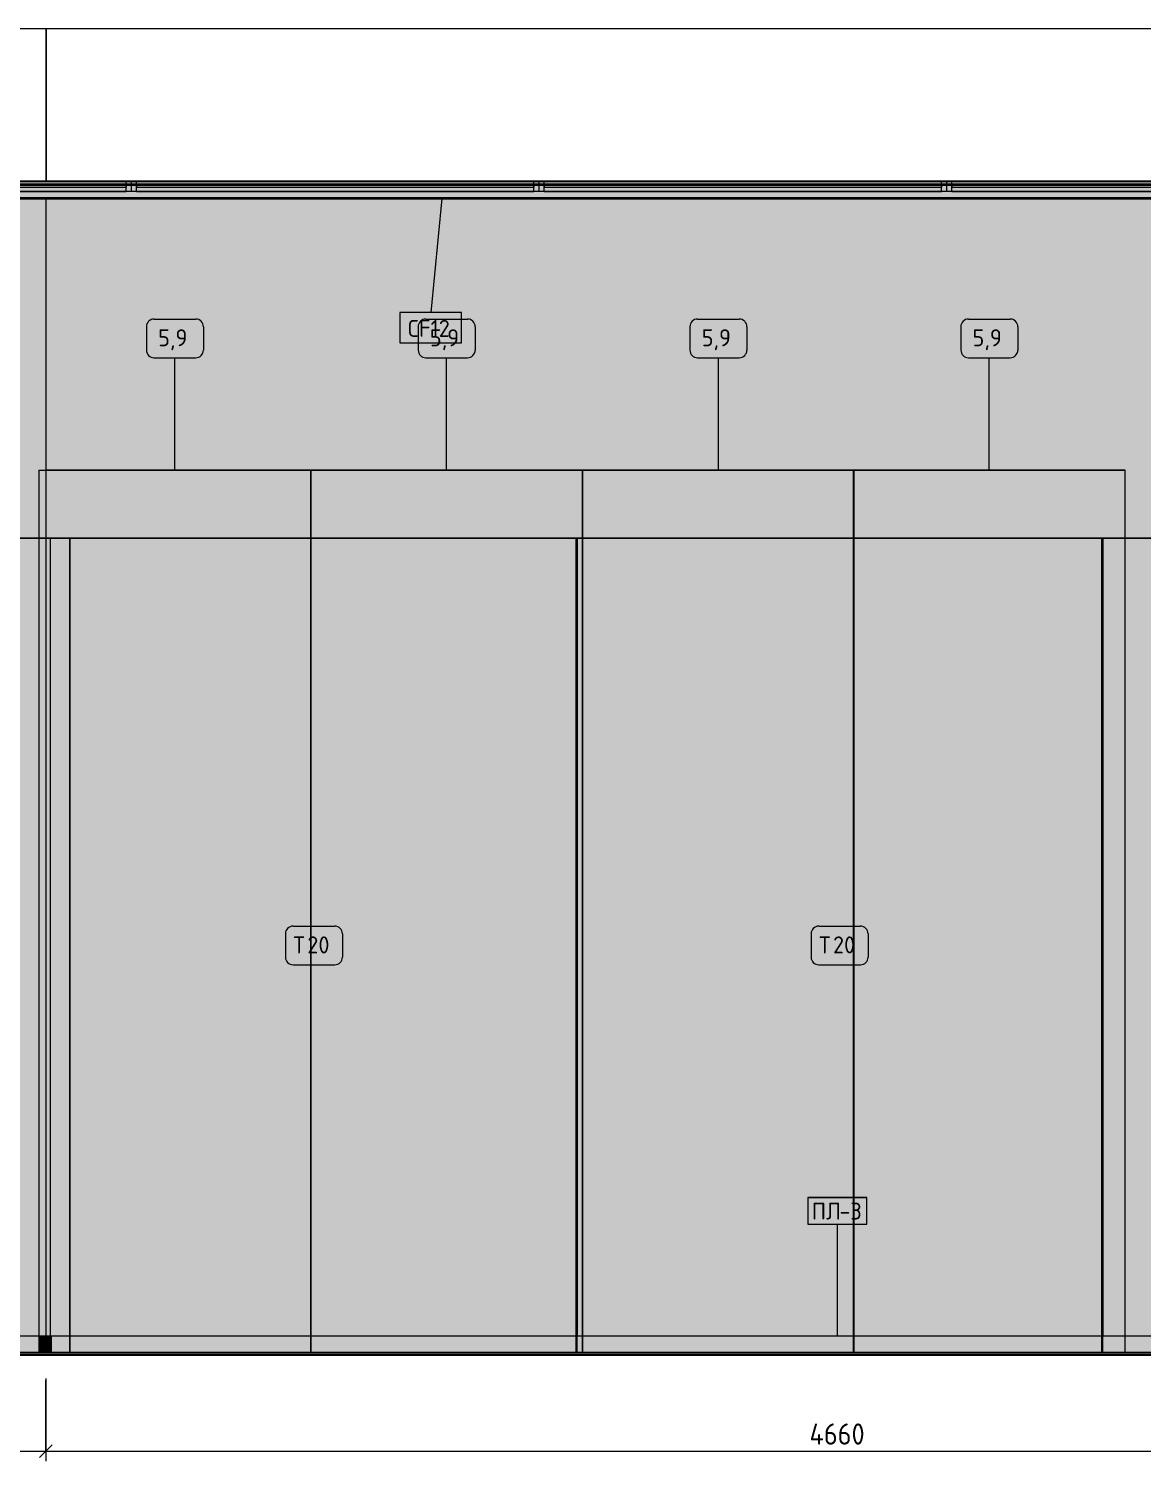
# Model space of a CAD drawing. Header units: millimetres. Extents: x 108302 to 166327, y -1987 to 21700.
# Drawn here: x 136538 to 139816, y 3881 to 8100 of the extents above; entities that cross this region are included whole.
import ezdxf

# ---------------------------------------------------------------- set-up
doc = ezdxf.new("R2010")
doc.units = ezdxf.units.MM
for name, color, linetype, lineweight in [('A-ANNO-DIMS', 7, 'Continuous', 9), ('A-ANNO-DIMS-25', 7, 'Continuous', 9), ('A-CLNG-IDEN', 7, 'Continuous', 9), ('A-FLOR', 7, 'Continuous', 9), ('A-GENM', 7, 'Continuous', 9), ('A-GENM-IDEN', 7, 'Continuous', 9), ('A-WALL-PATT', 7, 'Continuous', 9), ('I-FURN-IDEN', 7, 'Continuous', 9), ('I-WALL', 7, 'Continuous', 9)]:
    doc.layers.add(name, color=color, linetype=linetype, lineweight=lineweight)
for name, color, linetype, lineweight, true_color in [('A-CLNG-1', 7, 'Continuous', 9, 0x787878), ('A-CLNG-FNSH-1', 251, 'Continuous', 30, 0x505050), ('A-CLNG-FNSH-2', 7, 'Continuous', 30, 0x3c3c3c), ('A-FLOR-1', 7, 'Continuous', 9, 0x787878), ('A-FLOR-FNSH-2', 7, 'Continuous', 30, 0x3c3c3c), ('A-FLOR-FNSH-3', 7, 'Continuous', 30, 0x757575), ('I-FURN-13', 7, 'Continuous', 9, 0x9e9e9e), ('I-FURN-15', 7, 'Continuous', 9, 0xd1d1d1), ('I-FURN-16', 7, 'Continuous', 9, 0x9a9a9a), ('I-FURN-17', 7, 'Continuous', 9, 0xb8b8b8), ('I-FURN-18', 7, 'Continuous', 9, 0xdddddd), ('I-FURN-19', 7, 'Continuous', 9, 0xe6e6e6), ('I-FURN-2', 7, 'Continuous', 9, 0xacacac), ('I-FURN-20', 7, 'Continuous', 9, 0x949494), ('I-FURN-21', 7, 'Continuous', 9, 0xbababa), ('I-FURN-22', 7, 'Continuous', 9, 0xc3c3c3), ('I-FURN-23', 7, 'Continuous', 9, 0x8d8d8d), ('I-FURN-24', 7, 'Continuous', 9, 0xd3d3d3), ('I-FURN-25', 7, 'Continuous', 9, 0x9f9f9f), ('I-FURN-26', 7, 'Continuous', 9, 0xa6a6a6), ('I-FURN-4', 7, 'Continuous', 9, 0xc0c0c0)]:
    doc.layers.add(name, color=color, linetype=linetype, lineweight=lineweight, true_color=true_color)
doc.layers.add('I-FURN-14', color=7, linetype='Continuous', lineweight=9, true_color=0xfbfbfb, transparency=0.7)
doc.layers.add('I-FURN-3', color=7, linetype='Continuous', lineweight=9, true_color=0x7f7f7f, transparency=0.7)
doc.styles.add('GOST Common_2', font='GOST_Common.ttf', dxfattribs={"height": 50})
doc.styles.add('ISOCPEUR_1', font='isocpeur.ttf', dxfattribs={"width": 0.9, "height": 62.5})
doc.dimstyles.new('ISO-2_5_0_9К_БОЛЬШОЙ_1', dxfattribs={"dimscale": 304.8, "dimtxt": 62.248823, "dimasz": 0.123031, "dimexe": 0.098425, "dimexo": 0.246063, "dimgap": 0, "dimtad": 1, "dimdec": 0, "dimrnd": 10, "dimzin": 0, "dimdsep": 46, "dimtxsty": 'ISOCPEUR_1', "dimblk1": 'OBLIQUE', "dimblk2": 'OBLIQUE', "dimsah": 1, "dimcen": 0.09, "dimdle": 0.098425, "dimazin": 0, "dimtfac": 1, "dimtdec": 4, "dimtix": 1, "dimtmove": 0, "dimatfit": 3, "dimfxl": 1, "dimtvp": 1, "dimtolj": 1, "dimtzin": 0, "dimarcsym": 2})

# ---------------------------------------------------------------- blocks, each defined once
blk = doc.blocks.new('Плинтус - Плинтус темный _ст_школа_-32859004-Развертка 2_47-2')
at = {"layer": 'A-GENM'}
for p, q in [((-19136, 4250), (-18600, 4250)), ((-19136, 4250), (-19136, 4200)), ((-18600, 4250), (-18564, 4250)), ((-18564, 4200), (-18564, 4250)), ((-18600, 4200), (-19136, 4200)), ((-18564, 4200), (-18600, 4200))]:
    blk.add_line(p, q, dxfattribs=at)
blk = doc.blocks.new('Плинтус - Плинтус темный _ст_школа_-33448703-Развертка 2_47-2')
at = {"layer": 'A-GENM'}
blk.add_line((-18564, 4250), (-18564, 4200), dxfattribs=at)
blk = doc.blocks.new('Плинтус - Плинтус темный _ст_школа_-32862310-Развертка 2_47-2')
at = {"layer": 'A-GENM'}
for p, q in [((-18564, 4250), (-18509, 4250)), ((-18509, 4250), (-17018.4, 4250)), ((-17018.4, 4250), (-17015.8, 4250)), ((-17015.8, 4250), (-16202.6, 4250)), ((-16202.6, 4250), (-16200, 4250)), ((-16200, 4250), (-15471, 4250)), ((-15471, 4250), (-15468.4, 4250)), ((-15468.4, 4250), (-15402.6, 4250)), ((-15402.6, 4250), (-14726.3, 4250)), ((-14726.3, 4250), (-14026.3, 4250)), ((-14026.3, 4250), (-13991, 4250)), ((-13991, 4250), (-13936, 4250)), ((-18509, 4200), (-18564, 4200)), ((-18497.9, 4200), (-18509, 4200)), ((-17018.4, 4200), (-18497.9, 4200)), ((-17015.8, 4200), (-17018.4, 4200)), ((-16202.6, 4200), (-17015.8, 4200)), ((-16200, 4200), (-16202.6, 4200)), ((-15471, 4200), (-16200, 4200)), ((-15468.4, 4200), (-15471, 4200)), ((-15402.6, 4200), (-15468.4, 4200)), ((-15380.9, 4200), (-15402.6, 4200)), ((-14726.3, 4200), (-15380.9, 4200)), ((-14026.3, 4200), (-14726.3, 4200)), ((-13991, 4200), (-14026.3, 4200)), ((-13936, 4200), (-13991, 4200))]:
    blk.add_line(p, q, dxfattribs=at)
blk = doc.blocks.new('Мат в спортивном зале - Т20-31224349-Развертка 2_47-2')
at = {"layer": 'I-FURN-3'}
for points in [[(-15471, 4250), (-15468.4, 4250), (-15468.4, 6600), (-15471, 6600), (-15471, 4255.6)], [(-15402.6, 4250), (-15402.6, 6600), (-15468.4, 6600), (-15468.4, 4250), (-15436.5, 4250)], [(-15468.4, 4200), (-15468.4, 4250), (-15471, 4250), (-15471, 4200)], [(-15468.4, 4200), (-15402.6, 4200), (-15402.6, 4250), (-15468.4, 4250)]]:
    blk.add_hatch(color=256, dxfattribs=at).paths.add_polyline_path(points)
h = blk.add_hatch(color=256, dxfattribs=at)
h.paths.add_polyline_path([(-15402.6, 4250), (-14726.3, 4250), (-14726.3, 4800), (-14026.3, 4800), (-14026.3, 4250), (-13991, 4250), (-13991, 6600), (-15402.6, 6600), (-15402.6, 4255.6)])
h.paths.add_polyline_path([(-14386.8, 5959), (-14452.3, 5959), (-14452.3, 6041), (-14370.3, 6041), (-14370.3, 5959), (-14378.9, 5959)])
h.paths.add_polyline_path([(-14411.3, 5981), (-14406.4, 5981.6), (-14401.8, 5983.5), (-14397.9, 5986.6), (-14394.9, 5990.5), (-14393, 5995.1), (-14392.3, 6000), (-14393, 6004.9), (-14395.4, 6010.2), (-14397.9, 6013.4), (-14401.8, 6016.5), (-14406.8, 6018.4), (-14411.3, 6019), (-14416.3, 6018.4), (-14420.8, 6016.5), (-14424.8, 6013.4), (-14427.8, 6009.5), (-14429.7, 6004.9), (-14430.3, 6000), (-14429.6, 5995), (-14427.8, 5990.5), (-14424.8, 5986.6), (-14420.8, 5983.5), (-14416.3, 5981.6)])
h = blk.add_hatch(color=256, dxfattribs=at)
h.paths.add_polyline_path([(-14726.3, 4250), (-14026.3, 4250), (-14026.3, 4800), (-14726.3, 4800), (-14726.3, 4316.7)])
h.paths.add_polyline_path([(-13988.5, 4250), (-13921, 4250), (-13921, 6600), (-13991, 6600), (-13991, 4250)])
h = blk.add_hatch(color=256, dxfattribs=at)
h.paths.add_polyline_path([(-14452.3, 5959), (-14370.3, 5959), (-14370.3, 6041), (-14452.3, 6041), (-14452.3, 5964.4)])
h.paths.add_polyline_path([(-14411.3, 5981), (-14416.3, 5981.6), (-14420.8, 5983.5), (-14424.8, 5986.6), (-14427.8, 5990.5), (-14429.7, 5995.1), (-14430.3, 6000), (-14429.7, 6004.9), (-14427.2, 6010.2), (-14424.8, 6013.4), (-14420.8, 6016.5), (-14416.3, 6018.4), (-14411.3, 6019), (-14406.4, 6018.4), (-14401.8, 6016.5), (-14397.9, 6013.4), (-14394.9, 6009.5), (-14393, 6004.9), (-14392.3, 6000), (-14393, 5995), (-14394.9, 5990.5), (-14397.9, 5986.6), (-14401.8, 5983.5), (-14406.4, 5981.6)])
h = blk.add_hatch(color=256, dxfattribs=at)
h.paths.add_polyline_path([(-15269.5, 4200), (-14726.3, 4200), (-14726.3, 4250), (-15402.6, 4250), (-15402.6, 4200), (-15297.4, 4200)])
h.paths.add_polyline_path([(-13991, 4200), (-13991, 4250), (-14026.3, 4250), (-14026.3, 4200)])
h = blk.add_hatch(color=256, dxfattribs=at)
h.paths.add_polyline_path([(-14045, 4200), (-14026.3, 4200), (-14026.3, 4250), (-14726.3, 4250), (-14726.3, 4200), (-14267.6, 4200)])
h.paths.add_polyline_path([(-13936, 4200), (-13936, 4250), (-13991, 4250), (-13991, 4200)])
at = {"layer": 'I-FURN-13'}
for p, q in [((-13921, 6600), (-13991, 6600)), ((-14026.3, 4200), (-14726.3, 4200)), ((-13936, 4200), (-13991, 4200))]:
    blk.add_line(p, q, dxfattribs=at)
at = {"layer": 'I-FURN-15'}
for p, q in [((-15471, 6600), (-15402.6, 6600)), ((-15471, 4200), (-15471, 6600)), ((-15380.9, 4200), (-15402.6, 4200))]:
    blk.add_line(p, q, dxfattribs=at)
at = {"layer": 'I-FURN-18'}
blk.add_line((-15402.6, 4200), (-15471, 4200), dxfattribs=at)
at = {"layer": 'I-FURN-2'}
for p, q in [((-13991, 6600), (-15402.6, 6600)), ((-13991, 6600), (-13921, 6600)), ((-14726.3, 4200), (-14935.6, 4200)), ((-13991, 4200), (-14026.3, 4200))]:
    blk.add_line(p, q, dxfattribs=at)
at = {"layer": 'I-FURN-20'}
blk.add_line((-13921, 4250), (-13921, 6600), dxfattribs=at)
at = {"layer": 'I-FURN-21'}
for p in [(-15468.4, 6600), (-15471, 4250)]:
    blk.add_line(p, (-15471, 6600), dxfattribs=at)
at = {"layer": 'I-FURN-22'}
blk.add_line((-15402.6, 6600), (-15468.4, 6600), dxfattribs=at)
at = {"layer": 'I-FURN-23'}
blk.add_line((-13921, 6600), (-13921, 4250), dxfattribs=at)
at = {"layer": 'I-FURN-4'}
blk.add_line((-15402.6, 6600), (-13991, 6600), dxfattribs=at)
blk = doc.blocks.new('Мат в спортивном зале - Т20-V27-Развертка 2_47-2')
at = {"layer": 'I-FURN-3'}
for points in [[(-17018.4, 4250), (-17015.8, 4250), (-17015.8, 6600), (-17018.4, 6600), (-17018.4, 4776)], [(-16202.6, 4250), (-16200, 4250), (-16200, 6600), (-16202.6, 6600), (-16202.6, 4682.8)], [(-17015.8, 4200), (-17015.8, 4250), (-17018.4, 4250), (-17018.4, 4200)], [(-16200, 4200), (-16200, 4250), (-16202.6, 4250), (-16202.6, 4200)]]:
    blk.add_hatch(color=256, dxfattribs=at).paths.add_polyline_path(points)
h = blk.add_hatch(color=256, dxfattribs=at)
h.paths.add_polyline_path([(-17015.8, 4250), (-16202.6, 4250), (-16202.6, 6600), (-17015.8, 6600), (-17015.8, 4776.8)])
h.paths.add_polyline_path([(-16200, 4250), (-15471, 4250), (-15471, 6600), (-16200, 6600), (-16200, 4682.8)])
h = blk.add_hatch(color=256, dxfattribs=at)
h.paths.add_polyline_path([(-15492.2, 4200), (-15471, 4200), (-15471, 4250), (-16200, 4250), (-16200, 4200), (-15603.5, 4200)])
h.paths.add_polyline_path([(-17000, 4200), (-16202.6, 4200), (-16202.6, 4250), (-17015.8, 4250), (-17015.8, 4200)])
at = {"layer": 'I-FURN-15'}
for p, q in [((-17018.4, 6600), (-16202.6, 6600)), ((-17018.4, 4200), (-17018.4, 6600)), ((-16200, 6600), (-15468.4, 6600)), ((-15468.4, 4200), (-15468.4, 6600))]:
    blk.add_line(p, q, dxfattribs=at)
at = {"layer": 'I-FURN-18'}
for p, q in [((-16202.6, 6600), (-16200, 6600)), ((-16202.6, 4200), (-17018.4, 4200)), ((-15468.4, 4200), (-16200, 4200))]:
    blk.add_line(p, q, dxfattribs=at)
at = {"layer": 'I-FURN-19'}
blk.add_line((-16200, 4200), (-16202.6, 4200), dxfattribs=at)
at = {"layer": 'I-FURN-21'}
for p, q in [((-17015.8, 6600), (-17018.4, 6600)), ((-17018.4, 4250), (-17018.4, 6600)), ((-15468.4, 6600), (-15471, 6600)), ((-15468.4, 6600), (-15468.4, 4250))]:
    blk.add_line(p, q, dxfattribs=at)
at = {"layer": 'I-FURN-22'}
for p, q in [((-16202.6, 6600), (-17015.8, 6600)), ((-15471, 6600), (-16200, 6600))]:
    blk.add_line(p, q, dxfattribs=at)
at = {"layer": 'I-FURN-24'}
blk.add_line((-16200, 6600), (-16202.6, 6600), dxfattribs=at)
blk = doc.blocks.new('Мат в спортивном зале - Т20-V28-Развертка 2_47-2')
at = {"layer": 'I-FURN-3'}
for points in [[(-18565.8, 4250), (-18509, 4250), (-18509, 6600), (-18565.8, 6600), (-18565.8, 4284)], [(-18509, 4250), (-17018.4, 4250), (-17018.4, 6600), (-18509, 6600), (-18509, 4263.1)], [(-18509, 4200), (-18509, 4250), (-18564, 4250), (-18564, 4200)], [(-17162.1, 4200), (-17018.4, 4200), (-17018.4, 4250), (-18509, 4250), (-18509, 4200), (-17800, 4200)]]:
    blk.add_hatch(color=256, dxfattribs=at).paths.add_polyline_path(points)
at = {"layer": 'I-FURN-15'}
for p in [(-18509, 6600), (-17015.8, 4200)]:
    blk.add_line(p, (-17015.8, 6600), dxfattribs=at)
at = {"layer": 'I-FURN-16'}
blk.add_line((-18509, 4200), (-18564, 4200), dxfattribs=at)
at = {"layer": 'I-FURN-17'}
blk.add_line((-18497.9, 4200), (-18509, 4200), dxfattribs=at)
at = {"layer": 'I-FURN-18'}
blk.add_line((-17015.8, 4200), (-18497.9, 4200), dxfattribs=at)
at = {"layer": 'I-FURN-21'}
for q in [(-17018.4, 6600), (-17015.8, 4250)]:
    blk.add_line((-17015.8, 6600), q, dxfattribs=at)
at = {"layer": 'I-FURN-22'}
blk.add_line((-17018.4, 6600), (-18509, 6600), dxfattribs=at)
at = {"layer": 'I-FURN-25'}
for p in [(-18509, 6600), (-18565.8, 4250)]:
    blk.add_line(p, (-18565.8, 6600), dxfattribs=at)
at = {"layer": 'I-FURN-26'}
for p, q in [((-18565.8, 6600), (-18509, 6600)), ((-18565.8, 4250), (-18565.8, 6600))]:
    blk.add_line(p, q, dxfattribs=at)
blk = doc.blocks.new('Мат в спортивном зале - Т22-31224358-Развертка 2_47-2')
at = {"layer": 'I-FURN-3'}
blk.add_hatch(color=256, dxfattribs=at).paths.add_polyline_path([(-18565.8, 4250), (-18565.8, 6600), (-18579, 6600), (-18579, 4250)])
at = {"layer": 'I-FURN-16'}
blk.add_line((-18564, 4200), (-18509, 4200), dxfattribs=at)
at = {"layer": 'I-FURN-17'}
for p, q in [((-18579, 6600), (-18509, 6600)), ((-18579, 4250), (-18579, 6600)), ((-18509, 4200), (-18509, 6600))]:
    blk.add_line(p, q, dxfattribs=at)
at = {"layer": 'I-FURN-26'}
for p, q in [((-18509, 6600), (-18579, 6600)), ((-18509, 4200), (-18509, 6600)), ((-18509, 4200), (-18564, 4200))]:
    blk.add_line(p, q, dxfattribs=at)
blk = doc.blocks.new('Мат в спортивном зале - Т21-31224356-Развертка 2_47-2')
at = {"layer": 'I-FURN-3'}
for points in [[(-19115.5, 4250), (-18600, 4250), (-18600, 6600), (-19121, 6600), (-19121, 4250), (-19120, 4250)], [(-18579, 4250), (-18579, 6600), (-18600, 6600), (-18600, 4250), (-18579.4, 4250)], [(-18943.2, 4200), (-18600, 4200), (-18600, 4250), (-19136, 4250), (-19136, 4200), (-19100, 4200)], [(-18565.8, 4200), (-18564, 4200), (-18564, 4250), (-18600, 4250), (-18600, 4200), (-18579, 4200)]]:
    blk.add_hatch(color=256, dxfattribs=at).paths.add_polyline_path(points)
at = {"layer": 'I-FURN-13'}
for p in [(-19121, 6600), (-19189, 4200)]:
    blk.add_line(p, (-19189, 6600), dxfattribs=at)
at = {"layer": 'I-FURN-15'}
for p, q in [((-18600, 6600), (-18509, 6600)), ((-18509, 4200), (-18509, 6600)), ((-18600, 4200), (-18720.6, 4200))]:
    blk.add_line(p, q, dxfattribs=at)
at = {"layer": 'I-FURN-16'}
blk.add_line((-18564, 4200), (-18509, 4200), dxfattribs=at)
at = {"layer": 'I-FURN-17'}
blk.add_line((-18579, 6600), (-18600, 6600), dxfattribs=at)
at = {"layer": 'I-FURN-18'}
blk.add_line((-18509, 4200), (-18600, 4200), dxfattribs=at)
at = {"layer": 'I-FURN-2'}
blk.add_line((-18600, 6600), (-19121, 6600), dxfattribs=at)
at = {"layer": 'I-FURN-20'}
blk.add_line((-19189, 4200), (-19136, 4200), dxfattribs=at)
at = {"layer": 'I-FURN-26'}
for q in [(-18579, 6600), (-18509, 4200)]:
    blk.add_line((-18509, 6600), q, dxfattribs=at)
at = {"layer": 'I-FURN-4'}
for p, q in [((-19189, 6600), (-18600, 6600)), ((-19189, 4200), (-19189, 6600))]:
    blk.add_line(p, q, dxfattribs=at)
blk = doc.blocks.new('Панель потолочная - Панель потолочная_ 1200х600-33054558-Развертка 2_47-2')
at = {"layer": 'I-FURN-3'}
h = blk.add_hatch(color=256, dxfattribs=at)
h.paths.add_polyline_path([(-15928, 7620), (-14728, 7620), (-14728, 7650), (-15928, 7650), (-15928, 7627.5)])
h.paths.add_polyline_path([(-15840.1, 7633.3), (-15913, 7633.4), (-15913, 7638.3), (-14743, 7638.3), (-14743, 7633.3), (-15826.2, 7633.3)])
for points in [[(-15325.2, 7635.8), (-14743, 7635.8), (-14743, 7638.3), (-15913, 7638.3), (-15913, 7635.8), (-15339.1, 7635.8)], [(-15913, 7633.3), (-14743, 7633.7), (-14743, 7635.8), (-15913, 7635.8), (-15913, 7633.4)]]:
    blk.add_hatch(color=256, dxfattribs=at).paths.add_polyline_path(points)
at = {"layer": 'I-FURN-13'}
for p, q in [((-14743, 7638.3), (-15913, 7638.3)), ((-15913, 7635.8), (-15913, 7638.3)), ((-15913, 7638.3), (-15913, 7635.8)), ((-14743, 7638.3), (-14743, 7635.8)), ((-14743, 7635.8), (-14743, 7638.3)), ((-15913, 7633.3), (-15913, 7635.8)), ((-15913, 7635.8), (-15913, 7633.3)), ((-15913, 7633.3), (-14743, 7633.3)), ((-14743, 7635.8), (-14743, 7633.3)), ((-14743, 7633.3), (-14743, 7635.8))]:
    blk.add_line(p, q, dxfattribs=at)
at = {"layer": 'I-FURN-2'}
for p, q in [((-14743, 7650), (-15913, 7650)), ((-15913, 7620), (-15913, 7650)), ((-14743, 7638.3), (-15913, 7638.3)), ((-15913, 7637.6), (-15913, 7638.3)), ((-15913, 7635.8), (-15913, 7637.6)), ((-14743, 7620), (-14743, 7650)), ((-14743, 7638.3), (-14743, 7635.8)), ((-15913, 7633.3), (-15913, 7635.8)), ((-15913, 7633.3), (-14743, 7633.3)), ((-15913, 7620), (-14743, 7620)), ((-14743, 7635.8), (-14743, 7634.1)), ((-14743, 7634.1), (-14743, 7633.3))]:
    blk.add_line(p, q, dxfattribs=at)
at = {"layer": 'I-FURN-20'}
for p, q in [((-15913, 7638.3), (-15913, 7638.3)), ((-15913, 7638.3), (-15913, 7638)), ((-15913, 7638), (-15913, 7637.6)), ((-15913, 7637.6), (-15913, 7637.1)), ((-15913, 7637.1), (-15913, 7635.8)), ((-14743, 7638), (-14743, 7638.3)), ((-14743, 7638.3), (-14743, 7638.3)), ((-14743, 7635.8), (-14743, 7638)), ((-15913, 7635.8), (-15913, 7635.2)), ((-15913, 7635.2), (-15913, 7633.3)), ((-14743, 7635.2), (-14743, 7635.8)), ((-14743, 7634.6), (-14743, 7635.2)), ((-14743, 7634.1), (-14743, 7634.6)), ((-14743, 7633.7), (-14743, 7634.1)), ((-14743, 7633.3), (-14743, 7633.7))]:
    blk.add_line(p, q, dxfattribs=at)
at = {"layer": 'I-FURN-4'}
for p, q in [((-15928, 7650), (-14728, 7650)), ((-15928, 7620), (-15928, 7650)), ((-14728, 7620), (-14728, 7650)), ((-14728, 7620), (-15928, 7620))]:
    blk.add_line(p, q, dxfattribs=at)
blk = doc.blocks.new('Панель потолочная - Панель потолочная_ 1200х600-V30-Развертка 2_47-2')
at = {"layer": 'I-FURN-3'}
h = blk.add_hatch(color=256, dxfattribs=at)
h.paths.add_polyline_path([(-17128, 7620), (-15928, 7620), (-15928, 7650), (-17128, 7650), (-17128, 7627.5)])
h.paths.add_polyline_path([(-16090.6, 7633.3), (-17113, 7633.4), (-17113, 7638.3), (-15943, 7638.3), (-15943, 7633.3), (-16076.6, 7633.3)])
for points in [[(-16521.9, 7635.8), (-15943, 7635.8), (-15943, 7638.3), (-17113, 7638.3), (-17113, 7635.8), (-16535.9, 7635.8)], [(-16521.9, 7633.3), (-15943, 7633.4), (-15943, 7635.8), (-17113, 7635.8), (-17113, 7633.3), (-16535.9, 7633.3)]]:
    blk.add_hatch(color=256, dxfattribs=at).paths.add_polyline_path(points)
at = {"layer": 'I-FURN-13'}
for p, q in [((-15943, 7638.3), (-17113, 7638.3)), ((-17113, 7635.8), (-17113, 7638.3)), ((-17113, 7638.3), (-17113, 7635.8)), ((-15943, 7638.3), (-15943, 7635.8)), ((-15943, 7635.8), (-15943, 7638.3)), ((-17113, 7633.3), (-17113, 7635.8)), ((-17113, 7635.8), (-17113, 7633.3)), ((-17113, 7633.3), (-15943, 7633.3)), ((-15943, 7635.8), (-15943, 7633.3)), ((-15943, 7633.3), (-15943, 7635.8))]:
    blk.add_line(p, q, dxfattribs=at)
at = {"layer": 'I-FURN-2'}
for p, q in [((-15943, 7650), (-17113, 7650)), ((-17113, 7620), (-17113, 7650)), ((-15943, 7638.3), (-17113, 7638.3)), ((-17113, 7635.8), (-17113, 7638.3)), ((-15943, 7620), (-15943, 7650)), ((-15943, 7638.3), (-15943, 7637.6)), ((-15943, 7637.6), (-15943, 7636.5)), ((-17113, 7635.2), (-17113, 7635.8)), ((-17113, 7633.3), (-17113, 7635.2)), ((-17113, 7633.3), (-15943, 7633.3)), ((-17113, 7620), (-15943, 7620)), ((-15943, 7636.5), (-15943, 7635.8)), ((-15943, 7635.8), (-15943, 7633.3))]:
    blk.add_line(p, q, dxfattribs=at)
at = {"layer": 'I-FURN-20'}
for p, q in [((-17113, 7638.3), (-17113, 7635.8)), ((-15943, 7638), (-15943, 7638.3)), ((-15943, 7638.3), (-15943, 7638.3)), ((-15943, 7637.6), (-15943, 7638)), ((-15943, 7637.1), (-15943, 7637.6)), ((-15943, 7635.8), (-15943, 7637.1)), ((-17113, 7635.8), (-17113, 7633.3)), ((-15943, 7635.2), (-15943, 7635.8)), ((-15943, 7634.6), (-15943, 7635.2)), ((-15943, 7634.1), (-15943, 7634.6)), ((-15943, 7633.7), (-15943, 7634.1)), ((-15943, 7633.4), (-15943, 7633.7)), ((-15943, 7633.3), (-15943, 7633.4))]:
    blk.add_line(p, q, dxfattribs=at)
at = {"layer": 'I-FURN-4'}
for p, q in [((-17128, 7650), (-15928, 7650)), ((-17128, 7620), (-17128, 7650)), ((-15928, 7620), (-15928, 7650)), ((-15928, 7620), (-17128, 7620))]:
    blk.add_line(p, q, dxfattribs=at)
blk = doc.blocks.new('Панель потолочная - Панель потолочная_ 1200х600-V31-Развертка 2_47-2')
at = {"layer": 'I-FURN-3'}
h = blk.add_hatch(color=256, dxfattribs=at)
h.paths.add_polyline_path([(-17718.7, 7620), (-17128, 7620), (-17128, 7650), (-18328, 7650), (-18328, 7620), (-17746.5, 7620)])
h.paths.add_polyline_path([(-18233.6, 7633.3), (-18313, 7633.4), (-18313, 7638.3), (-17143, 7638.3), (-17143, 7633.3), (-18219.6, 7633.3)])
for points in [[(-17732.6, 7635.8), (-17143, 7635.8), (-17143, 7638.3), (-18313, 7638), (-18313, 7635.8), (-17746.5, 7635.8)], [(-17732.6, 7633.3), (-17143, 7633.4), (-17143, 7635.8), (-18313, 7635.8), (-18313, 7633.3), (-17746.5, 7633.3)]]:
    blk.add_hatch(color=256, dxfattribs=at).paths.add_polyline_path(points)
at = {"layer": 'I-FURN-13'}
for p, q in [((-17143, 7638.3), (-18313, 7638.3)), ((-18313, 7635.8), (-18313, 7638.3)), ((-18313, 7638.3), (-18313, 7636.5)), ((-17143, 7638.3), (-17143, 7635.8)), ((-17143, 7635.8), (-17143, 7638.3)), ((-18313, 7636.5), (-18313, 7635.8)), ((-18313, 7633.4), (-18313, 7635.8)), ((-18313, 7635.8), (-18313, 7633.4)), ((-18313, 7633.3), (-18313, 7633.4)), ((-18313, 7633.4), (-18313, 7633.3)), ((-18313, 7633.3), (-17143, 7633.3)), ((-17143, 7635.8), (-17143, 7633.3)), ((-17143, 7633.3), (-17143, 7635.8))]:
    blk.add_line(p, q, dxfattribs=at)
at = {"layer": 'I-FURN-2'}
for p, q in [((-17143, 7650), (-18313, 7650)), ((-18313, 7620), (-18313, 7650)), ((-17143, 7638.3), (-18313, 7638.3)), ((-18313, 7635.8), (-18313, 7638.3)), ((-17143, 7620), (-17143, 7650)), ((-17143, 7638.3), (-17143, 7636.5)), ((-18313, 7633.3), (-18313, 7635.8)), ((-18313, 7633.3), (-17143, 7633.3)), ((-18313, 7620), (-17143, 7620)), ((-17143, 7636.5), (-17143, 7635.8)), ((-17143, 7635.8), (-17143, 7633.3))]:
    blk.add_line(p, q, dxfattribs=at)
at = {"layer": 'I-FURN-20'}
for p, q in [((-18313, 7638.3), (-18313, 7635.8)), ((-18313, 7638.3), (-18313, 7638.3)), ((-17143, 7635.8), (-17143, 7638.3)), ((-18313, 7635.8), (-18313, 7633.4)), ((-18313, 7633.4), (-18313, 7633.3)), ((-17143, 7633.7), (-17143, 7635.8)), ((-17143, 7633.3), (-17143, 7633.7))]:
    blk.add_line(p, q, dxfattribs=at)
at = {"layer": 'I-FURN-4'}
for p, q in [((-18328, 7650), (-17128, 7650)), ((-18328, 7620), (-18328, 7650)), ((-17128, 7620), (-17128, 7650)), ((-17128, 7620), (-18328, 7620))]:
    blk.add_line(p, q, dxfattribs=at)
blk = doc.blocks.new('Панель потолочная - Панель потолочная_ 1200х600-V32-Развертка 2_47-2')
at = {"layer": 'I-FURN-3'}
h = blk.add_hatch(color=256, dxfattribs=at)
h.paths.add_polyline_path([(-19528, 7620), (-18328, 7620), (-18328, 7650), (-19528, 7650), (-19528, 7627.5)])
h.paths.add_polyline_path([(-19277.2, 7633.3), (-19513, 7633.4), (-19513, 7638.3), (-18343, 7638.3), (-18343, 7633.3), (-19268.5, 7633.3)])
for points in [[(-18943.2, 7635.8), (-18343, 7635.8), (-18343, 7638.3), (-19513, 7638), (-19513, 7635.8), (-18957.2, 7635.8)], [(-19513, 7633.3), (-18343, 7633.4), (-18343, 7635.8), (-19513, 7635.8), (-19513, 7633.4)]]:
    blk.add_hatch(color=256, dxfattribs=at).paths.add_polyline_path(points)
at = {"layer": 'I-FURN-13'}
for p, q in [((-18343, 7638.3), (-19513, 7638.3)), ((-19513, 7638.3), (-19513, 7638.3)), ((-19513, 7637.6), (-19513, 7638.3)), ((-19513, 7638.3), (-19513, 7638.3)), ((-19513, 7638.3), (-19513, 7638)), ((-19513, 7638), (-19513, 7637.6)), ((-19513, 7635.8), (-19513, 7637.6)), ((-19513, 7637.6), (-19513, 7636.5)), ((-18343, 7638.3), (-18343, 7637.6)), ((-18343, 7637.6), (-18343, 7638.3)), ((-18343, 7637.6), (-18343, 7635.8)), ((-18343, 7635.8), (-18343, 7637.6)), ((-19513, 7636.5), (-19513, 7635.8)), ((-19513, 7634.6), (-19513, 7635.8)), ((-19513, 7635.8), (-19513, 7634.6)), ((-19513, 7634.1), (-19513, 7634.6)), ((-19513, 7634.6), (-19513, 7634.1)), ((-19513, 7633.7), (-19513, 7634.1)), ((-19513, 7634.1), (-19513, 7633.7)), ((-19513, 7633.4), (-19513, 7633.7)), ((-19513, 7633.7), (-19513, 7633.3)), ((-19513, 7633.3), (-19513, 7633.4)), ((-19513, 7633.3), (-18343, 7633.3)), ((-18343, 7635.8), (-18343, 7634.1)), ((-18343, 7634.1), (-18343, 7635.8)), ((-18343, 7634.1), (-18343, 7633.3)), ((-18343, 7633.3), (-18343, 7634.1))]:
    blk.add_line(p, q, dxfattribs=at)
at = {"layer": 'I-FURN-2'}
for p, q in [((-18343, 7650), (-19513, 7650)), ((-19513, 7620), (-19513, 7650)), ((-18343, 7638.3), (-19513, 7638.3)), ((-19513, 7635.8), (-19513, 7638.3)), ((-18343, 7620), (-18343, 7650)), ((-18343, 7638.3), (-18343, 7635.8)), ((-19513, 7633.3), (-19513, 7635.8)), ((-19513, 7633.3), (-18343, 7633.3)), ((-19513, 7620), (-18343, 7620)), ((-18343, 7635.8), (-18343, 7633.3))]:
    blk.add_line(p, q, dxfattribs=at)
at = {"layer": 'I-FURN-20'}
for p, q in [((-19513, 7638.3), (-19513, 7637.6)), ((-19513, 7638.3), (-19513, 7638.3)), ((-19513, 7637.6), (-19513, 7636.5)), ((-18343, 7635.8), (-18343, 7638.3)), ((-19513, 7636.5), (-19513, 7635.8)), ((-19513, 7635.8), (-19513, 7635.2)), ((-19513, 7635.2), (-19513, 7634.6)), ((-19513, 7634.6), (-19513, 7633.7)), ((-19513, 7633.7), (-19513, 7633.4)), ((-19513, 7633.4), (-19513, 7633.3)), ((-18343, 7635.2), (-18343, 7635.8)), ((-18343, 7634.6), (-18343, 7635.2)), ((-18343, 7634.1), (-18343, 7634.6)), ((-18343, 7633.7), (-18343, 7634.1)), ((-18343, 7633.4), (-18343, 7633.7)), ((-18343, 7633.3), (-18343, 7633.4))]:
    blk.add_line(p, q, dxfattribs=at)
at = {"layer": 'I-FURN-4'}
for p, q in [((-19528, 7650), (-18328, 7650)), ((-19528, 7620), (-19528, 7650)), ((-18328, 7620), (-18328, 7650)), ((-18328, 7620), (-19528, 7620))]:
    blk.add_line(p, q, dxfattribs=at)
blk = doc.blocks.new('DIMBLOCK31-Развертка 2_47-2')
at = {"layer": 'A-ANNO-DIMS-25'}
for p, q in [((136047.9, 4125), (136047.9, 3880.9)), ((136047.9, 3910.9), (136047.9, 4120)), ((136588.4, 4125), (136588.4, 3880.9)), ((136588.4, 3910.9), (136588.4, 4120)), ((136047.9, 3910.9), (136588.4, 3910.9))]:
    blk.add_line(p, q, dxfattribs=at)
at = {"layer": 'A-ANNO-DIMS-25', "lineweight": 20}
for p, q in [((136047.9, 3910.9), (136066.6, 3929.6)), ((136588.4, 3910.9), (136607.1, 3929.6)), ((136047.9, 3910.9), (136029.1, 3892.1)), ((136588.4, 3910.9), (136569.6, 3892.1))]:
    blk.add_line(p, q, dxfattribs=at)
at = {"layer": 'A-ANNO-DIMS-25', "color": 0, "insert": (136255.9, 3992.5), "char_height": 62.5, "width": 149.397, "attachment_point": 1, "line_spacing_factor": 1.149209, "style": 'ISOCPEUR_1'}
blk.add_mtext('540', dxfattribs=at)
blk = doc.blocks.new('_Oblique')
at = {"color": 0, "linetype": 'ByBlock', "lineweight": -2}
blk.add_line((-0.5, -0.5), (0.5, 0.5), dxfattribs=at)
blk = doc.blocks.new('DIMBLOCK32-Развертка 2_47-2')
at = {"layer": 'A-ANNO-DIMS-25'}
for p, q in [((136588.4, 4125), (136588.4, 3880.9)), ((136588.4, 3910.9), (136588.4, 4120)), ((141248.4, 4125), (141248.4, 3880.9)), ((141248.4, 3910.9), (141248.4, 4120)), ((136588.4, 3910.9), (141248.4, 3910.9))]:
    blk.add_line(p, q, dxfattribs=at)
at = {"layer": 'A-ANNO-DIMS-25', "lineweight": 20}
for p, q in [((136588.4, 3910.9), (136607.1, 3929.6)), ((141248.4, 3910.9), (141267.1, 3929.6)), ((136588.4, 3910.9), (136569.6, 3892.1)), ((141248.4, 3910.9), (141229.6, 3892.1))]:
    blk.add_line(p, q, dxfattribs=at)
at = {"layer": 'A-ANNO-DIMS-25', "color": 0, "insert": (138836.4, 3992.5), "char_height": 62.5, "width": 196.802, "attachment_point": 1, "line_spacing_factor": 1.149209, "style": 'ISOCPEUR_1'}
blk.add_mtext('4660', dxfattribs=at)
blk = doc.blocks.new('М_потолков - Марка_ Имя типа-25382930-Развертка 2_47-2')
at = {"layer": 'A-CLNG-IDEN'}
for p, q in [((-17356.1, 7264.4), (-17537.4, 7264.4)), ((-17537.4, 7264.4), (-17537.4, 7175)), ((-17356.1, 7175), (-17356.1, 7264.4)), ((-17537.4, 7175), (-17356.1, 7175))]:
    blk.add_line(p, q, dxfattribs=at)
blk = doc.blocks.new('Mark Reiling - Mark Reiling-26174330-Развертка 2_47-2')
at = {"layer": 'A-GENM-IDEN'}
for p, q in [((-16336.7, 4657.8), (-16336.7, 4579)), ((-16336.7, 4657.8), (-16163.3, 4657.8)), ((-16163.3, 4657.8), (-16336.7, 4657.8)), ((-16336.7, 4657.8), (-16336.7, 4579)), ((-16163.3, 4579), (-16163.3, 4657.8)), ((-16163.3, 4579), (-16163.3, 4657.8)), ((-16336.7, 4579), (-16163.3, 4579)), ((-16336.7, 4579), (-16163.3, 4579))]:
    blk.add_line(p, q, dxfattribs=at)
blk = doc.blocks.new('Марка_Мебель - В прямоуг_Balcon_Марка-25523697-Развертка 2_47-2')
at = {"layer": 'I-FURN-IDEN'}
for p, q in [((-18283.9, 7222.3), (-18283.9, 7153.3)), ((-18261.4, 7244.8), (-18138.6, 7244.8)), ((-18116.1, 7222.3), (-18116.1, 7153.5)), ((-18261.5, 7131), (-18138.6, 7131))]:
    blk.add_line(p, q, dxfattribs=at)
for centre, radius, start, end in [((-18261.4, 7222.3), 22.5, 90, 180), ((-18138.6, 7222.3), 22.5, 0, 90), ((-18261.5, 7153.3), 22.3, 180, 270), ((-18138.6, 7153.5), 22.5, 270, 0)]:
    blk.add_arc(centre, radius, start, end, dxfattribs=at)

msp = doc.modelspace()

# ---------------------------------------------------------------- hatches: boundary and pattern name
at = {"layer": 'A-CLNG-1'}
msp.add_hatch(color=256, dxfattribs=at).paths.add_polyline_path([(134444, 7600), (141067.4, 7600), (141067.4, 7620), (134444, 7620), (134444, 7612.2)])
at = {"layer": 'A-FLOR-1'}
msp.add_hatch(color=256, dxfattribs=at).paths.add_polyline_path([(138168.4, 4195), (141568.7, 4195), (141568.7, 4200), (134444.4, 4200), (134444.4, 4195), (138152.6, 4195)])
at = {"layer": 'A-WALL-PATT'}
for points in [[(136558.4, 6600), (136568.4, 6600), (136568.4, 6800), (136589.4, 6800), (136589.4, 7600), (136047.4, 7600), (136047.4, 6600), (136338.4, 6600)], [(140121.5, 6600), (141247.4, 6600), (141247.4, 7600), (136589.4, 7600), (136589.4, 6800), (139765.8, 6800), (139765.8, 6600), (140010.2, 6600)]]:
    msp.add_hatch(color=256, dxfattribs=at).paths.add_polyline_path(points)
at = {"layer": 'I-FURN-14'}
for points in [[(137282.7, 6600), (137368.4, 6600), (137368.4, 6800), (136568.4, 6800), (136568.4, 6600), (137227.1, 6600)], [(137368.4, 6600), (138168.4, 6600), (138168.4, 6800), (137368.4, 6800), (137368.4, 6605.2)], [(138451.6, 6600), (138965.8, 6600), (138965.8, 6800), (138168.4, 6800), (138168.4, 6600)], [(138965.8, 6600), (138968.4, 6600), (138968.4, 6800), (138965.8, 6800), (138965.8, 6635.7)], [(138968.4, 6600), (139765.8, 6600), (139765.8, 6800), (138968.4, 6800), (138968.4, 6635.7)]]:
    msp.add_hatch(color=256, dxfattribs=at).paths.add_polyline_path(points)

# ---------------------------------------------------------------- linework, layer by layer
at = {"layer": 'A-CLNG-FNSH-1'}
for p, q in [((141548.4, 7650), (134444, 7650)), ((141068.4, 7641), (134444, 7641)), ((134444, 7640), (141068.4, 7640))]:
    msp.add_line(p, q, dxfattribs=at)
at = {"layer": 'A-CLNG-FNSH-2'}
for p, q in [((141067.4, 7601), (134444, 7601)), ((134444, 7600), (141548.4, 7600))]:
    msp.add_line(p, q, dxfattribs=at)
at = {"layer": 'A-CLNG-IDEN'}
msp.add_line((137753.9, 7600), (137721.6, 7264.4), dxfattribs=at)
at = {"layer": 'A-FLOR'}
msp.add_line((134444.4, 8100), (141568.7, 8100), dxfattribs=at)
at = {"layer": 'A-FLOR-FNSH-2'}
msp.add_line((134444.4, 4195), (141568.7, 4195), dxfattribs=at)
at = {"layer": 'A-FLOR-FNSH-3'}
msp.add_line((141568.7, 4200), (134444.4, 4200), dxfattribs=at)
at = {"layer": 'A-GENM-IDEN'}
msp.add_line((138918.4, 4250), (138918.4, 4578), dxfattribs=at)
at = {"layer": 'I-FURN-15'}
for p, q in [((137368.4, 6800), (136589.4, 6800)), ((138168.4, 6800), (137368.4, 6800)), ((138965.8, 6800), (138168.4, 6800)), ((139765.8, 6800), (138968.4, 6800)), ((139765.8, 4200), (139765.8, 6800))]:
    msp.add_line(p, q, dxfattribs=at)
at = {"layer": 'I-FURN-16'}
msp.add_line((136604.4, 4200), (136659.4, 4200), dxfattribs=at)
at = {"layer": 'I-FURN-17'}
msp.add_line((136659.4, 4200), (136670.4, 4200), dxfattribs=at)
at = {"layer": 'I-FURN-18'}
for p, q in [((137368.4, 4200), (137368.4, 6800)), ((137368.4, 4200), (137368.4, 6800)), ((138168.4, 4200), (138168.4, 6800)), ((138168.4, 4200), (138168.4, 6800)), ((138968.4, 6800), (138965.8, 6800)), ((138968.4, 6800), (138965.8, 6800)), ((138965.8, 4200), (138965.8, 6800)), ((138968.4, 4200), (138968.4, 6800)), ((136670.4, 4200), (137368.4, 4200)), ((137368.4, 4200), (138168.4, 4200)), ((138168.4, 4200), (138965.8, 4200)), ((138968.4, 4200), (139765.8, 4200))]:
    msp.add_line(p, q, dxfattribs=at)
at = {"layer": 'I-FURN-19'}
msp.add_line((138965.8, 4200), (138968.4, 4200), dxfattribs=at)
msp.add_line((138965.8, 4200), (138968.4, 4200), dxfattribs=at)
at = {"layer": 'I-FURN-4'}
for p, q in [((136568.4, 6800), (137368.4, 6800)), ((136568.4, 6800), (136568.4, 4200)), ((137368.4, 4200), (137368.4, 6800)), ((137368.4, 6800), (138168.4, 6800)), ((137368.4, 6800), (137368.4, 4200)), ((138168.4, 4200), (138168.4, 6800)), ((138168.4, 6800), (138968.4, 6800)), ((138168.4, 6800), (138168.4, 4200)), ((138965.8, 6800), (139765.8, 6800)), ((138965.8, 6800), (138965.8, 4200)), ((138968.4, 4200), (138968.4, 6800)), ((139765.8, 4200), (139765.8, 6800)), ((137368.4, 4200), (136568.4, 4200)), ((138168.4, 4200), (137368.4, 4200)), ((138968.4, 4200), (138168.4, 4200)), ((139765.8, 4200), (138965.8, 4200))]:
    msp.add_line(p, q, dxfattribs=at)
at = {"layer": 'I-FURN-IDEN'}
for p, q in [((136968.4, 6800), (136968.4, 7131)), ((137768.4, 6800), (137768.4, 7131)), ((138568.4, 6800), (138568.4, 7131)), ((139365.8, 6800), (139365.8, 7131))]:
    msp.add_line(p, q, dxfattribs=at)
at = {"layer": 'I-WALL'}
for p, q in [((136588.4, 8100), (136588.4, 7650)), ((136589.4, 8100), (136589.4, 7650)), ((136589.4, 4250), (136589.4, 7600))]:
    msp.add_line(p, q, dxfattribs=at)

# ---------------------------------------------------------------- block references
at = {"layer": 'A-CLNG-IDEN'}
msp.add_blockref('М_потолков - Марка_ Имя типа-25382930-Развертка 2_47-2', (155168.4, 0), dxfattribs=at)
at = {"layer": 'A-GENM'}
for name in ['Плинтус - Плинтус темный _ст_школа_-32859004-Развертка 2_47-2', 'Плинтус - Плинтус темный _ст_школа_-33448703-Развертка 2_47-2', 'Плинтус - Плинтус темный _ст_школа_-32862310-Развертка 2_47-2']:
    msp.add_blockref(name, (155168.4, 0), dxfattribs=at)
at = {"layer": 'A-GENM-IDEN'}
msp.add_blockref('Mark Reiling - Mark Reiling-26174330-Развертка 2_47-2', (155168.4, 0), dxfattribs=at)
at = {"layer": 'I-FURN-15'}
for name in ['Мат в спортивном зале - Т21-31224356-Развертка 2_47-2', 'Мат в спортивном зале - Т20-V28-Развертка 2_47-2', 'Мат в спортивном зале - Т20-V27-Развертка 2_47-2']:
    msp.add_blockref(name, (155168.4, 0), dxfattribs=at)
at = {"layer": 'I-FURN-2'}
for name in ['Панель потолочная - Панель потолочная_ 1200х600-V32-Развертка 2_47-2', 'Панель потолочная - Панель потолочная_ 1200х600-V31-Развертка 2_47-2', 'Панель потолочная - Панель потолочная_ 1200х600-V30-Развертка 2_47-2', 'Панель потолочная - Панель потолочная_ 1200х600-33054558-Развертка 2_47-2']:
    msp.add_blockref(name, (155168.4, 0), dxfattribs=at)
at = {"layer": 'I-FURN-20'}
msp.add_blockref('Мат в спортивном зале - Т20-31224349-Развертка 2_47-2', (155168.4, 0), dxfattribs=at)
at = {"layer": 'I-FURN-26'}
msp.add_blockref('Мат в спортивном зале - Т22-31224358-Развертка 2_47-2', (155168.4, 0), dxfattribs=at)
at = {"layer": 'I-FURN-IDEN'}
for p in [(155168.4, 0), (155968.4, 0), (156768.4, 0), (157565.8, 0), (155577.6, -1787.9), (157125, -1787.9)]:
    msp.add_blockref('Марка_Мебель - В прямоуг_Balcon_Марка-25523697-Развертка 2_47-2', p, dxfattribs=at)

# ---------------------------------------------------------------- texts
at = {"layer": 'A-CLNG-IDEN', "insert": (137652.8, 7242.3), "char_height": 50, "width": 162.342, "attachment_point": 1, "style": 'GOST Common_2'}
msp.add_mtext('CF12', dxfattribs=at)
at = {"layer": 'A-GENM-IDEN', "char_height": 50, "attachment_point": 1, "style": 'GOST Common_2'}
for s, insert, width in [('ПЛ', (138843.2, 4642.8), 98.207), ('-3', (138924.3, 4642.8), 86.181)]:
    msp.add_mtext(s, dxfattribs=dict(at, insert=insert, width=width))
at = {"layer": 'I-FURN-IDEN', "char_height": 50, "attachment_point": 1, "style": 'GOST Common_2'}
for s, insert, width in [('5,9', (136919.1, 7214.7), 110.232), ('5,9', (137719.1, 7214.7), 110.232), ('5,9', (138519.1, 7214.7), 110.232), ('5,9', (139316.5, 7214.7), 110.232), ('\\fGOST Common|b0|i0|c204|p34|;Т', (137316.9, 5426.8), 50.105), ('20', (137358.2, 5426.8), 88.186), ('\\fGOST Common|b0|i0|c204|p34|;Т', (138864.3, 5426.8), 50.105), ('20', (138905.6, 5426.8), 88.186)]:
    msp.add_mtext(s, dxfattribs=dict(at, insert=insert, width=width))

# ---------------------------------------------------------------- dimensions: what is measured, and where the dimension line sits
at = {"layer": 'A-ANNO-DIMS'}
for base, p1, p2, override, picture, middle in [((136588.3940945, 3910.8603612), (136047.8940945, 4200), (136588.3940945, 4200), {"dimpost": '<>', "dimfxl": 540.5}, 'DIMBLOCK31-Развертка 2_47-2', (136318.1440945, 3942.1103612)), ((141248.4, 3910.9), (136588.4, 4200), (141248.4, 4200), {"dimpost": '<>', "dimfxl": 4659.999995}, 'DIMBLOCK32-Развертка 2_47-2', (138918.4, 3942.1))]:
    dim = msp.add_linear_dim(base=base, p1=p1, p2=p2, dimstyle='ISO-2_5_0_9К_БОЛЬШОЙ_1', override=override, dxfattribs=at)
    dim.commit()
    dim.dimension.update_dxf_attribs({"geometry": picture, "text_midpoint": middle})

doc.saveas('drawing.dxf')
